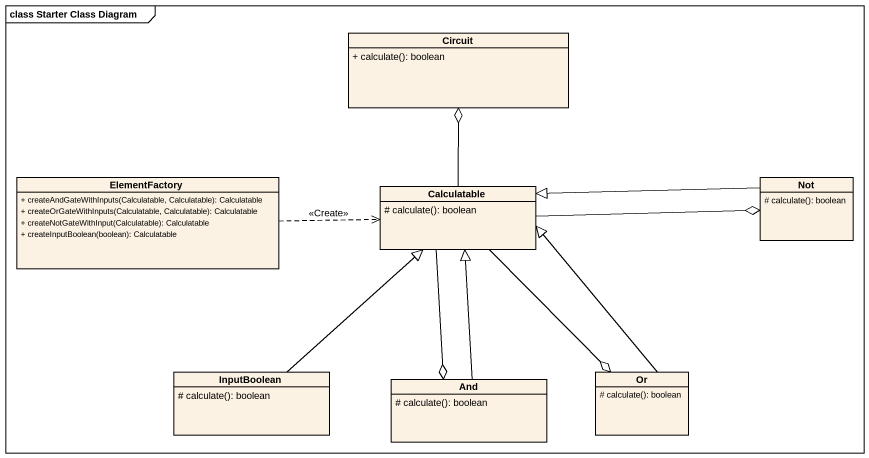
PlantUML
@startuml
mainframe class Starter Class Diagram
hide circle
hide empty members
skinparam classAttributeIconSize 0
class Circuit {
  + calculate(): boolean
}
class ElementFactory {
  + createAndGateWithInputs(Calculatable, Calculatable): Calculatable
  + createOrGateWithInputs(Calculatable, Calculatable): Calculatable
  + createNotGateWithInput(Calculatable): Calculatable
  + createInputBoolean(boolean): Calculatable
}
class Calculatable {
  # calculate(): boolean
}
class Not {
  # calculate(): boolean
}
class InputBoolean {
  # calculate(): boolean
}
class Or {
  # calculate(): boolean
}
class And {
  # calculate(): boolean
}
ElementFactory .right.> Calculatable : <<Create>>
Calculatable -up-o Circuit
Calculatable -right-o Not
Calculatable --o Or
Calculatable --o And
Not -left-|> Calculatable
InputBoolean -up-|> Calculatable
Or -up-|> Calculatable
And -up-|> Calculatable
@enduml
